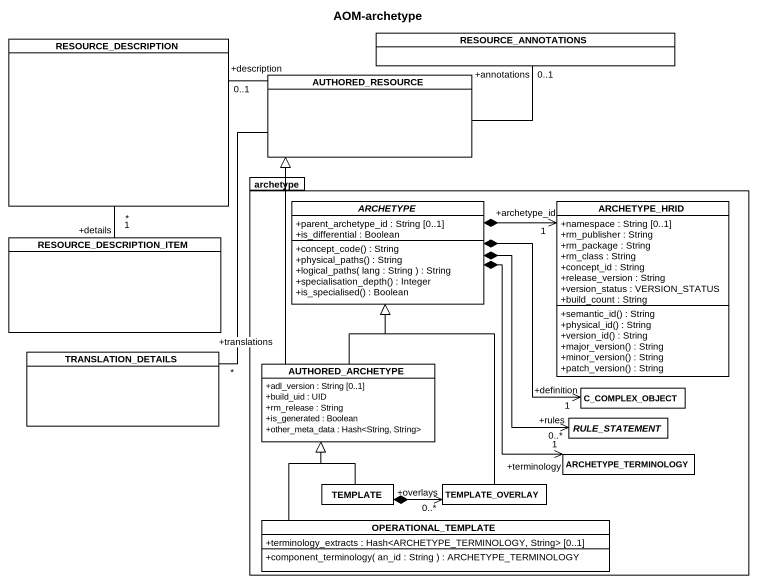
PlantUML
@startuml
title AOM-archetype
hide circle
hide empty members
skinparam classAttributeIconSize 0
class RESOURCE_DESCRIPTION
class RESOURCE_ANNOTATIONS
class AUTHORED_RESOURCE
package archetype {
  abstract class ARCHETYPE {
    +parent_archetype_id : String [0..1]
    +is_differential : Boolean
    +concept_code() : String
    +physical_paths() : String
    +logical_paths( lang : String ) : String
    +specialisation_depth() : Integer
    +is_specialised() : Boolean
  }
  class ARCHETYPE_HRID {
    +namespace : String [0..1]
    +rm_publisher : String
    +rm_package : String
    +rm_class : String
    +concept_id : String
    +release_version : String
    +version_status : VERSION_STATUS
    +build_count : String
    +semantic_id() : String
    +physical_id() : String
    +version_id() : String
    +major_version() : String
    +minor_version() : String
    +patch_version() : String
  }
  class AUTHORED_ARCHETYPE {
    +adl_version : String [0..1]
    +build_uid : UID
    +rm_release : String
    +is_generated : Boolean
    +other_meta_data : Hash<String, String>
  }
  class C_COMPLEX_OBJECT
  abstract class RULE_STATEMENT
  class TEMPLATE
  class TEMPLATE_OVERLAY
  class ARCHETYPE_TERMINOLOGY
  class OPERATIONAL_TEMPLATE {
    +terminology_extracts : Hash<ARCHETYPE_TERMINOLOGY, String> [0..1]
    +component_terminology( an_id : String ) : ARCHETYPE_TERMINOLOGY
  }
}
class RESOURCE_DESCRIPTION_ITEM
class TRANSLATION_DETAILS
RESOURCE_DESCRIPTION "1" -- "+details\n*" RESOURCE_DESCRIPTION_ITEM
RESOURCE_ANNOTATIONS "+annotations\n0..1" -left- AUTHORED_RESOURCE
AUTHORED_RESOURCE -left- "+description\n0..1" RESOURCE_DESCRIPTION
AUTHORED_RESOURCE -- "+translations\n*" TRANSLATION_DETAILS
ARCHETYPE *-right-> "+archetype_id\n1" ARCHETYPE_HRID
ARCHETYPE *-right-> "+definition\n1" C_COMPLEX_OBJECT
ARCHETYPE *--> "+rules\n0..*" RULE_STATEMENT
ARCHETYPE *--> "+terminology\n1" ARCHETYPE_TERMINOLOGY
AUTHORED_ARCHETYPE -up-|> AUTHORED_RESOURCE
AUTHORED_ARCHETYPE -up-|> ARCHETYPE
TEMPLATE -up-|> AUTHORED_ARCHETYPE
TEMPLATE *-right-> "+overlays\n0..*" TEMPLATE_OVERLAY
TEMPLATE_OVERLAY -up-|> ARCHETYPE
OPERATIONAL_TEMPLATE -up-|> AUTHORED_ARCHETYPE
@enduml
